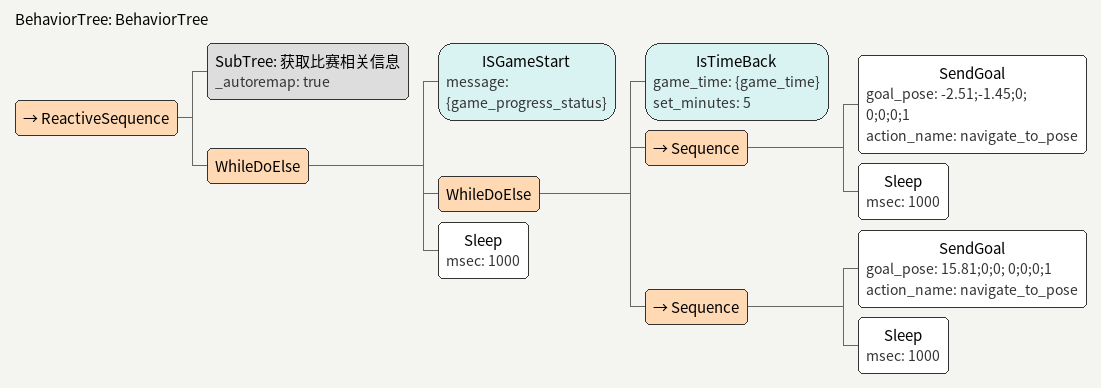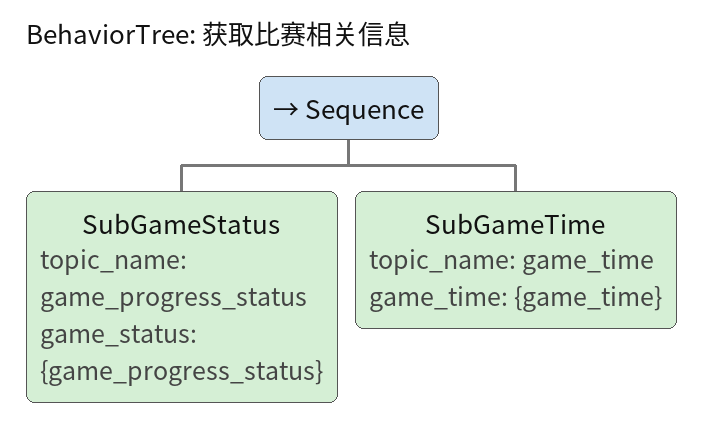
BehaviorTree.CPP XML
<?xml version="1.0" encoding="UTF-8"?>
<root BTCPP_format="4"
      main_tree_to_execute="BehaviorTree">
  <BehaviorTree ID="BehaviorTree">
    <ReactiveSequence>
      <SubTree ID="获取比赛相关信息"
               _autoremap="true"/>
      <WhileDoElse>
        <ISGameStart message="{game_progress_status}"/>
        <WhileDoElse>
          <IsTimeBack game_time="{game_time}"
                      set_minutes="5"/>
          <Sequence>
            <SendGoal goal_pose="-2.51;-1.45;0; 0;0;0;1"
                      action_name="navigate_to_pose"/>
            <Sleep msec="1000"/>
          </Sequence>
          <Sequence>
            <SendGoal goal_pose="15.81;0;0; 0;0;0;1"
                      action_name="navigate_to_pose"/>
            <Sleep msec="1000"/>
          </Sequence>
        </WhileDoElse>
        <Sleep msec="1000"/>
      </WhileDoElse>
    </ReactiveSequence>
  </BehaviorTree>

  <BehaviorTree ID="获取比赛相关信息">
    <Sequence>
      <SubGameStatus topic_name="game_progress_status"
                     game_status="{game_progress_status}"/>
      <SubGameTime topic_name="game_time"
                   game_time="{game_time}"/>
    </Sequence>
  </BehaviorTree>

</root>
